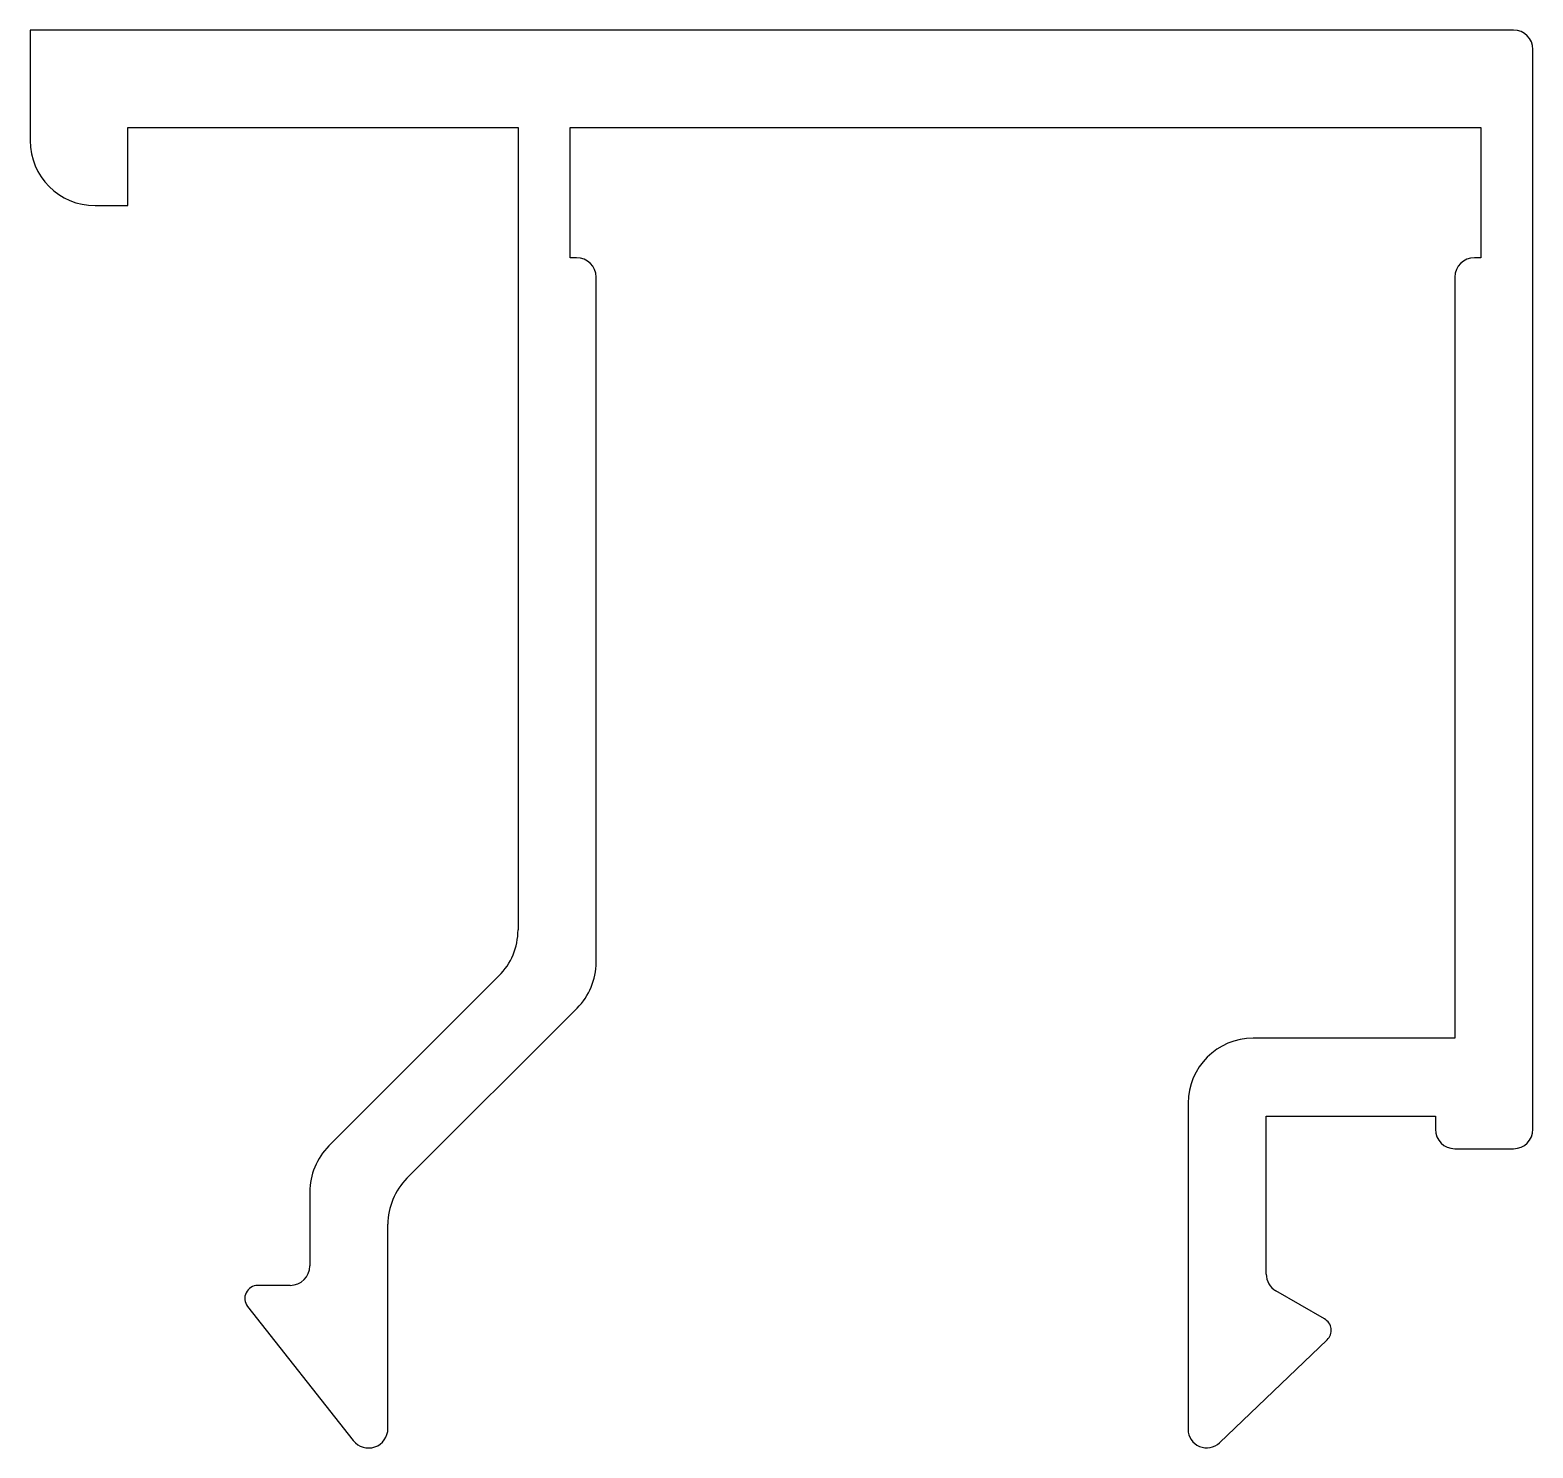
# Model space of a CAD drawing. Extents: x 2023.7 to 2046.8, y 1175.1 to 1196.9.
import ezdxf

# ---------------------------------------------------------------- set-up
doc = ezdxf.new("R2010")
doc.units = 0
doc.layers.add('ANA', color=220, linetype='CONTINUOUS')

msp = doc.modelspace()

# ---------------------------------------------------------------- linework, layer by layer
at = {"layer": 'ANA', "color": 0}
for p, q in [((2046.528, 1196.906), (2023.728, 1196.906)), ((2023.728, 1196.906), (2023.728, 1195.206)), ((2046.828, 1180.006), (2046.828, 1196.606)), ((2025.228, 1194.206), (2025.228, 1195.406)), ((2025.228, 1195.406), (2031.228, 1195.406)), ((2031.228, 1195.406), (2031.228, 1183.07)), ((2032.028, 1193.406), (2032.028, 1195.406)), ((2032.028, 1195.406), (2046.028, 1195.406)), ((2046.028, 1195.406), (2046.028, 1193.406)), ((2024.728, 1194.206), (2025.228, 1194.206)), ((2032.128, 1193.406), (2032.028, 1193.406)), ((2046.028, 1193.406), (2045.928, 1193.406)), ((2032.428, 1182.573), (2032.428, 1193.106)), ((2045.628, 1193.106), (2045.628, 1181.406)), ((2030.935, 1182.363), (2028.32, 1179.749)), ((2029.52, 1179.252), (2032.135, 1181.866)), ((2045.628, 1181.406), (2042.528, 1181.406)), ((2041.528, 1180.406), (2041.528, 1175.392)), ((2042.728, 1177.779), (2042.728, 1180.206)), ((2042.728, 1180.206), (2045.328, 1180.206)), ((2045.328, 1180.206), (2045.328, 1180.006)), ((2045.628, 1179.706), (2046.528, 1179.706)), ((2028.028, 1179.041), (2028.028, 1177.905)), ((2029.228, 1175.403), (2029.228, 1178.544)), ((2027.728, 1177.605), (2027.228, 1177.605)), ((2043.623, 1177.089), (2042.878, 1177.519)), ((2027.07, 1177.282), (2028.695, 1175.219)), ((2042.011, 1175.185), (2043.666, 1176.768))]:
    msp.add_line(p, q, dxfattribs=at)
for centre, radius, start, end in [((2046.528, 1196.606), 0.3, 0, 90), ((2024.728, 1195.206), 1, 180, 270), ((2032.128, 1193.106), 0.3, 0, 90), ((2045.928, 1193.106), 0.3, 90, 180), ((2030.228, 1183.07), 1, 315, 0), ((2031.428, 1182.573), 1, 315, 0), ((2042.528, 1180.406), 1, 90, 180), ((2045.628, 1180.006), 0.3, 180, 270), ((2046.528, 1180.006), 0.3, 270, 0), ((2029.028, 1179.041), 1, 135, 180), ((2030.228, 1178.544), 1, 135, 180), ((2027.728, 1177.905), 0.3, 270, 0), ((2043.028, 1177.779), 0.3, 180, 240), ((2027.228, 1177.405), 0.2, 90, 218.2319), ((2043.528, 1176.913), 0.2, 313.7397, 61.6151), ((2028.93, 1175.403), 0.298, 218.2319, 0), ((2041.813, 1175.392), 0.286, 180, 313.7397)]:
    msp.add_arc(centre, radius, start, end, dxfattribs=at)

doc.saveas('drawing.dxf')
